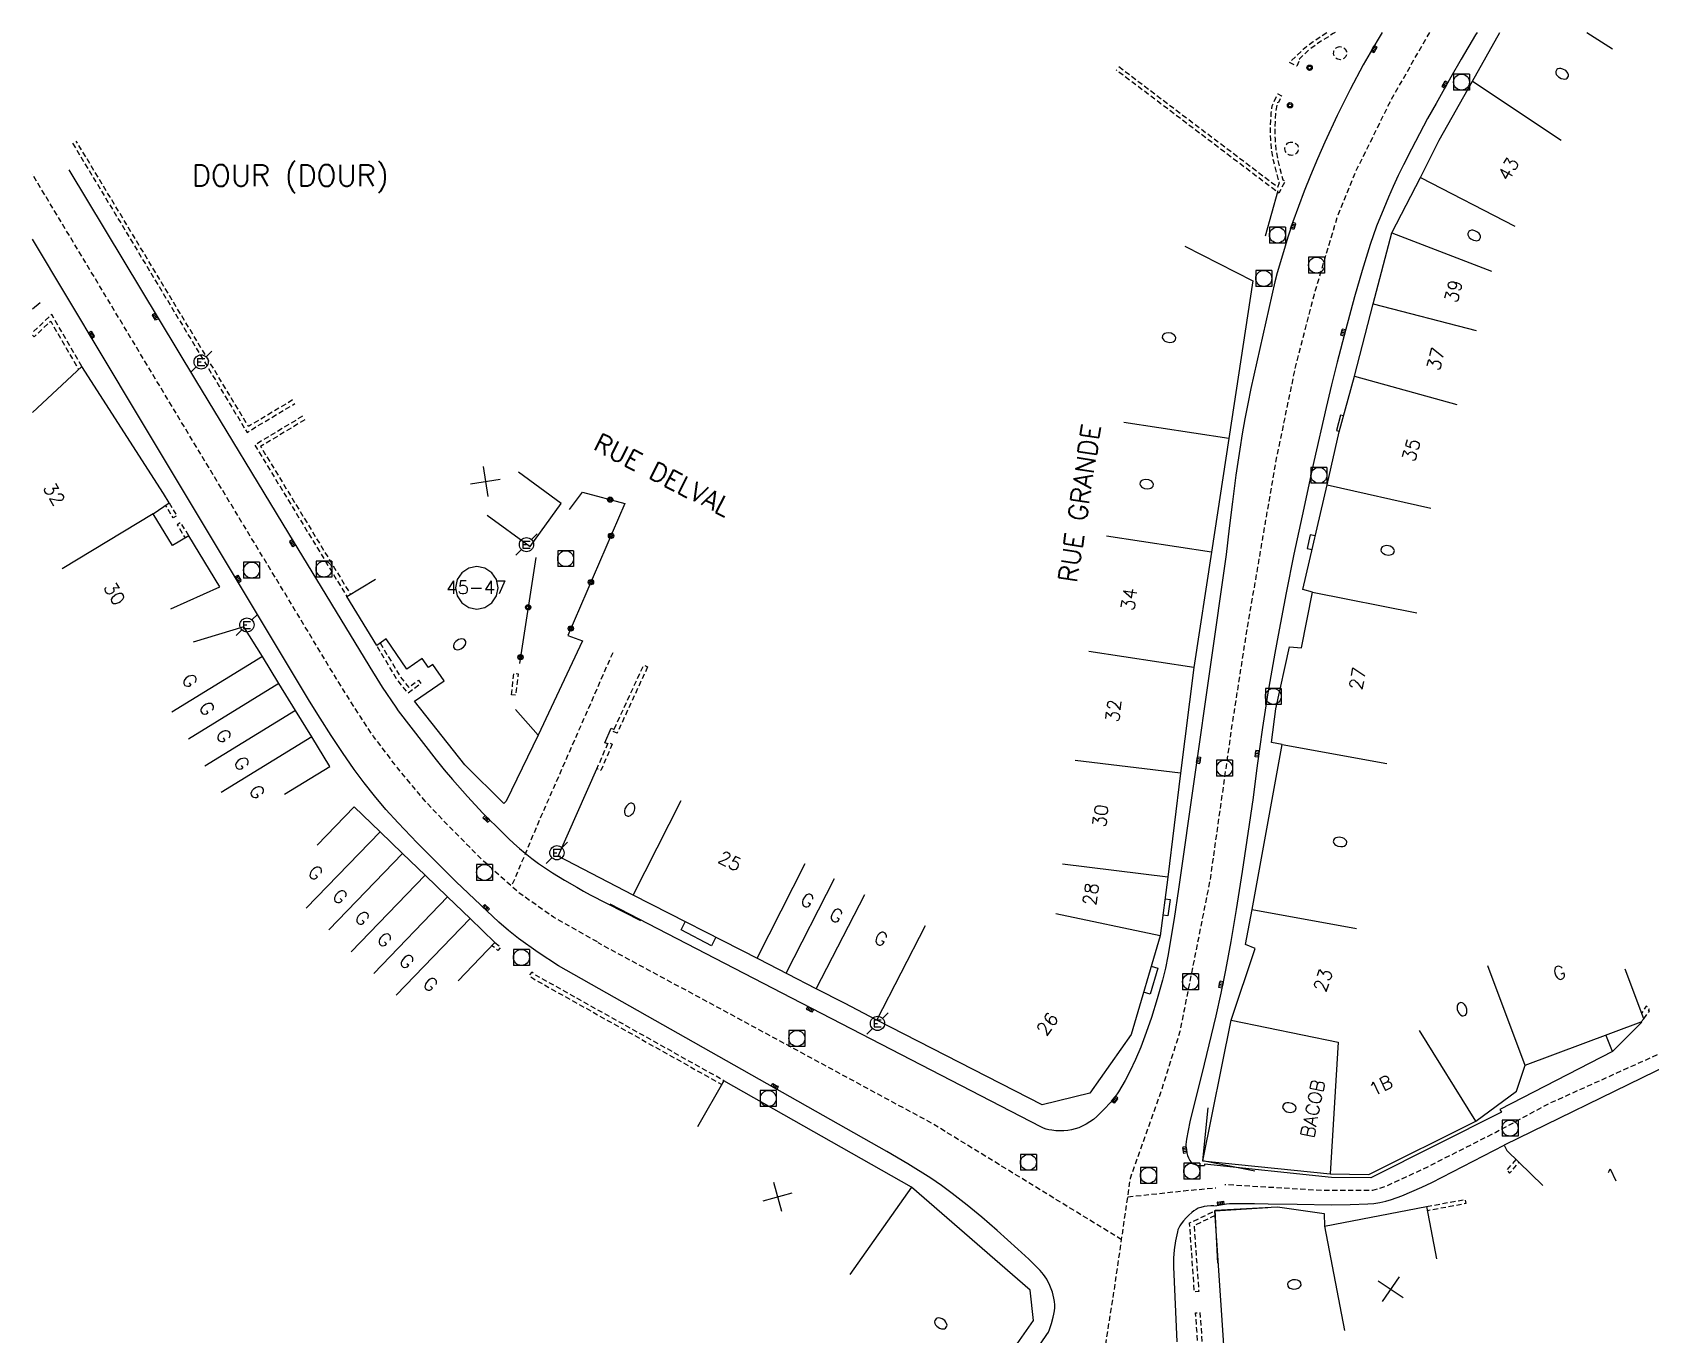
# Model space of a CAD drawing. Header units: millimetres. Extents: x 108000 to 119599, y 120002 to 124063.
# Drawn here: x 108000 to 108152.3, y 120877.5 to 121000 of the extents above; entities that cross this region are included whole.
import ezdxf
from ezdxf.enums import TextEntityAlignment as Align

# ---------------------------------------------------------------- set-up
doc = ezdxf.new("R2010")
doc.units = ezdxf.units.MM
doc.linetypes.add('DASHED', pattern=[0.75, 0.5, -0.25])
doc.layers.get('0').update_dxf_attribs({"linetype": 'CONTINUOUS'})
for name, color, linetype in [('W0001', 6, 'DASHED'), ('W0008', 7, 'CONTINUOUS'), ('W0100', 7, 'CONTINUOUS'), ('W0112', 1, 'DASHED'), ('W0322', 7, 'CONTINUOUS'), ('W0400', 7, 'CONTINUOUS'), ('W0420', 7, 'CONTINUOUS'), ('W0471', 7, 'CONTINUOUS'), ('W0980', 7, 'CONTINUOUS'), ('W0984', 7, 'CONTINUOUS'), ('W0989', 7, 'CONTINUOUS'), ('W0991', 7, 'CONTINUOUS'), ('W1102', 7, 'CONTINUOUS')]:
    doc.layers.add(name, color=color, linetype=linetype)
doc.styles.get("Standard").update_dxf_attribs({"font": 'romans.shx', "width": 0.85})

# ---------------------------------------------------------------- blocks, each defined once
blk = doc.blocks.new('T420')
for p, q in [((0.75, 0.75), (-0.75, 0.75)), ((-0.75, 0.75), (-0.75, -0.75)), ((0.75, 0.75), (0.75, -0.75)), ((0.75, -0.75), (-0.75, -0.75))]:
    blk.add_line(p, q)
blk.add_ellipse((0, 0), major_axis=(-0.53, 0.53), ratio=1, start_param=3.926991, end_param=10.210176)
blk = doc.blocks.new('T400')
for p, q in [((-0.15, 0.3), (0.15, 0.3)), ((-0.15, -0.25), (-0.15, 0.3)), ((-0.15, 0.15), (0.15, 0.15)), ((-0.15, 0), (0.15, 0)), ((0.15, 0.3), (0.15, -0.25)), ((-0.15, -0.15), (0.15, -0.15)), ((-0.15, -0.25), (-0.15, -0.3)), ((-0.15, -0.3), (0.15, -0.3)), ((0.15, -0.3), (0.15, -0.25))]:
    blk.add_line(p, q)
blk = doc.blocks.new('t322o')
at = {"color": 0, "linetype": 'Continuous'}
for radius in [0.25, 0.15]:
    blk.add_circle((0, 0), radius, dxfattribs=at)
blk = doc.blocks.new('T471')
for p, q in [((-0.333334, 0.333334), (-0.333334, -0.333334)), ((-0.333334, 0.333334), (0.333334, 0.333334)), ((-0.333334, 0), (0, 0)), ((0.500001, 0.500001), (1.000002, 1.000002)), ((-0.500001, -0.500001), (-1.000002, -1.000002)), ((-0.333334, -0.333334), (0.333334, -0.333334))]:
    blk.add_line(p, q)
blk.add_ellipse((0, 0), major_axis=(0.471405, 0.471405), ratio=1, start_param=5.4977871438, end_param=11.780972451)
blk = doc.blocks.new('t991o')
at = {"color": 0, "linetype": 'Continuous'}
for p, q in [((-1, 1), (1, -1)), ((-1, -1), (1, 1))]:
    blk.add_line(p, q, dxfattribs=at)

msp = doc.modelspace()

# ---------------------------------------------------------------- linework, layer by layer
at = {"layer": 'W0001', "flags": 128}
for points in [[(108042.73, 120816.21), (108048.1, 120822.52), (108052.2, 120826.88), (108065.51, 120839.93), (108081.15, 120855.27), (108091.72, 120866.06), (108100.91, 120875.98), (108101.79, 120881.55), (108103.33, 120892.18), (108106.19, 120900.24), (108108.01, 120906.01), (108110.83, 120920.18), (108112.91, 120934.85), (108114.18, 120943.04), (108116.99, 120959.46), (108118.81, 120968.26), (108120.64, 120975.38), (108122.81, 120982.68), (108124.49, 120986.81), (108127.88, 120993.69), (108131.49, 121000)], [(108053.17, 120914.41), (108049.04, 120916.74), (108045.76, 120919.05), (108042.45, 120922.02), (108038.88, 120925.62), (108036.97, 120927.66), (108034.35, 120930.79), (108032.11, 120933.75), (108030.83, 120935.65), (108028.61, 120939.18), (108024.29, 120946.35), (108020.01, 120953.41), (108014.42, 120962.68), (108010.86, 120968.6), (108006.79, 120975.37), (108000, 120986.66)], [(108054.61, 120941.63), (108047.86, 120926.22), (108045.08, 120919.66)], [(108102.5, 120886.4), (108084.71, 120897.31), (108066.77, 120907.02), (108053.25, 120914.32)], [(108213.35, 120888.39), (108209.72, 120891.73), (108202.5, 120898.14), (108190.84, 120909.1), (108188.39, 120911.51), (108186.71, 120912.68), (108184.31, 120914.84), (108183.08, 120914.83), (108181.18, 120914.39), (108164.52, 120908.98), (108160.75, 120907.03), (108154.97, 120904.73), (108142.64, 120899.16), (108137.71, 120896.5), (108130.78, 120892.99), (108127.29, 120891.39), (108126.09, 120891.02), (108121.4, 120891.02), (108112.2, 120891.57)], [(108103.08, 120890.43), (108108.31, 120891), (108111.36, 120891.28)]]:
    msp.add_lwpolyline(points, dxfattribs=at)
at = {"layer": 'W0008', "flags": 128}
for points in [[(108127.01, 121000), (108126.53, 120999.19), (108125.24, 120996.93), (108124.01, 120994.62), (108122.79, 120992.17), (108121.62, 120989.68), (108120.93, 120988.11), (108120.26, 120986.52), (108119.68, 120985.07), (108119.13, 120983.61), (108118.62, 120982.18), (108118.15, 120980.74), (108117.62, 120979.05), (108117.12, 120977.36), (108116.91, 120976.53), (108114.66, 120966.48), (108114.36, 120965.06), (108114.08, 120963.64), (108113.83, 120962.22), (108113.61, 120960.79), (108113.25, 120958.32), (108112.92, 120955.84), (108112.61, 120953.36), (108112.32, 120950.88), (108107.85, 120919.37), (108107.43, 120916.63), (108106.84, 120913.08), (108106.61, 120911.94), (108106.34, 120910.81), (108105.85, 120909.05), (108105.3, 120907.3), (108104.82, 120905.9), (108104.3, 120904.52), (108103.81, 120903.36), (108103.28, 120902.22), (108102.84, 120901.39), (108102.21, 120900.31), (108101.86, 120899.81), (108101.48, 120899.33), (108100.83, 120898.64), (108100.15, 120897.99), (108099.84, 120897.72), (108099.5, 120897.48), (108099.15, 120897.26), (108098.78, 120897.07), (108098.46, 120896.93), (108098.12, 120896.82), (108097.78, 120896.73), (108097.43, 120896.68), (108097.06, 120896.65), (108096.68, 120896.64), (108096.3, 120896.65), (108095.93, 120896.69), (108095.66, 120896.74), (108095.4, 120896.81), (108095.14, 120896.9), (108094.9, 120897.01), (108072.37, 120908.66), (108054.37, 120917.96)], [(108135.95, 121000), (108135.81, 120999.76), (108134.46, 120997.47), (108133.48, 120995.77), (108132.09, 120993.31), (108131.29, 120991.88), (108130.52, 120990.45), (108129.76, 120989), (108129.03, 120987.55), (108128.53, 120986.54), (108128.05, 120985.51), (108127.6, 120984.48), (108127.16, 120983.44), (108126.49, 120981.75), (108125.89, 120980.03), (108125.12, 120977.59), (108124.41, 120975.13), (108123.58, 120972.06), (108122.78, 120968.98), (108122.24, 120966.84), (108121.73, 120964.69), (108120.58, 120959.61), (108119.47, 120954.52), (108118.71, 120950.89), (108117.98, 120947.25), (108117.22, 120943.28), (108116.91, 120941.59), (108116.26, 120937.84), (108115.75, 120934.59), (108115.46, 120932.57), (108115.19, 120930.56), (108114.86, 120928), (108114.5, 120925.45), (108113.85, 120921.04), (108113.29, 120917.46), (108112.78, 120914.47), (108112.27, 120911.75), (108111.82, 120909.6), (108111.35, 120907.46), (108110.71, 120904.72), (108110.04, 120902), (108109.11, 120898.26), (108108.93, 120897.5), (108108.6, 120895.86), (108108.56, 120895.61), (108108.54, 120895.35), (108108.55, 120895.09), (108108.58, 120894.84), (108108.63, 120894.58), (108108.71, 120894.33), (108108.8, 120894.09), (108108.92, 120893.85), (108109, 120893.73), (108109.1, 120893.63), (108109.22, 120893.55), (108109.35, 120893.49), (108109.58, 120893.42), (108109.81, 120893.38), (108110.05, 120893.37), (108110.28, 120893.38)], [(108003.42, 120987.07), (108015.35, 120967.28), (108024.1, 120952.84), (108032.09, 120939.7), (108032.16, 120939.6), (108032.93, 120938.38), (108034.19, 120936.51), (108034.43, 120936.17), (108038.01, 120931.54), (108038.75, 120930.62), (108039.52, 120929.71), (108040.95, 120928.1), (108042.4, 120926.52), (108044.29, 120924.66), (108044.79, 120924.16), (108045.3, 120923.67), (108045.83, 120923.21), (108046.38, 120922.76), (108047, 120922.27), (108047.64, 120921.81), (108048.29, 120921.36), (108048.95, 120920.93), (108050.08, 120920.24), (108051.22, 120919.56), (108051.85, 120919.2), (108052.5, 120918.86), (108057.22, 120916.44)], [(108091.42, 120871.51), (108095.47, 120877.49), (108095.61, 120877.71), (108095.71, 120877.96), (108095.91, 120878.52), (108096.07, 120879.1), (108096.13, 120879.39), (108096.18, 120879.69), (108096.2, 120879.98), (108096.2, 120880.28), (108096.17, 120880.58), (108096.13, 120880.89), (108096.07, 120881.18), (108095.98, 120881.47), (108095.74, 120882.09), (108095.45, 120882.68), (108095.16, 120883.12), (108094.82, 120883.51), (108093.76, 120884.56), (108092.72, 120885.52), (108090.77, 120887.27), (108089.33, 120888.52), (108087.96, 120889.66), (108086.56, 120890.76), (108085.56, 120891.5), (108084.53, 120892.19), (108082.37, 120893.55), (108080.4, 120894.7), (108049.51, 120912.18), (108047.6, 120913.43), (108045.74, 120914.74), (108044.79, 120915.48), (108043.88, 120916.28), (108039.89, 120920.08), (108039.09, 120920.85), (108036.22, 120923.74), (108034.41, 120925.62), (108033.27, 120926.87), (108032.18, 120928.16), (108031.21, 120929.38), (108030.29, 120930.63), (108029.19, 120932.23), (108028.11, 120933.85), (108027.08, 120935.46), (108026.09, 120937.08), (108009.9, 120964.05), (108000, 120980.55)], [(108000.72, 120974.56), (108000, 120973.95)], [(108123.37, 120963.91), (108123.09, 120963.99), (108122.71, 120962.54), (108122.97, 120962.47)], [(108120.72, 120952.62), (108120.25, 120952.73), (108119.95, 120951.45), (108120.42, 120951.34)], [(108051.76, 120942.75), (108047.6, 120933.88)], [(108054.14, 120933.05), (108053.88, 120933.16), (108054.45, 120934.54), (108054.74, 120934.41)], [(108106.59, 120918.47), (108107.05, 120918.41), (108106.83, 120916.87), (108106.38, 120916.93)], [(108064.31, 120914.86), (108063.9, 120914.05), (108061.05, 120915.54), (108061.44, 120916.31)], [(108105.29, 120912.13), (108105.9, 120911.95), (108105.19, 120909.5), (108104.57, 120909.68)], [(108151.44, 120906.86), (108148.68, 120904.11), (108138.1, 120898.66), (108138.25, 120898.39), (108125.94, 120892.22), (108122.23, 120892.25), (108110.3, 120893.5), (108110.29, 120893.39)], [(108148.68, 120904.11), (108148.06, 120905.67)], [(108111.28, 120889.59), (108112.35, 120889.78), (108112.66, 120889.8), (108115.01, 120889.79), (108116.28, 120889.78), (108119.02, 120889.74), (108122.26, 120889.69), (108124, 120889.7), (108125.68, 120889.76), (108126.24, 120889.81), (108126.8, 120889.9), (108127.35, 120890.03), (108127.89, 120890.19), (108128.86, 120890.54), (108129.82, 120890.92), (108130.76, 120891.34), (108131.68, 120891.79), (108138.48, 120895.28)], [(108111.2, 120889.6), (108110.88, 120889.59), (108110.56, 120889.56), (108110.25, 120889.51), (108109.94, 120889.43), (108109.71, 120889.35), (108109.5, 120889.24), (108109.29, 120889.12), (108109.1, 120888.97), (108108.83, 120888.72), (108108.57, 120888.46), (108108.32, 120888.18), (108108.09, 120887.89), (108107.97, 120887.71), (108107.88, 120887.53), (108107.8, 120887.34), (108107.74, 120887.14), (108107.56, 120886.3), (108107.44, 120885.45), (108107.38, 120884.65), (108107.39, 120883.85), (108107.69, 120876.78)]]:
    msp.add_lwpolyline(points, dxfattribs=at)
at = {"layer": 'W0100', "flags": 128}
for points in [[(108115.03, 120892.84), (108110.13, 120893.83), (108112.8, 120907.04), (108115.07, 120913.79), (108114.14, 120914.19), (108114.77, 120917.47), (108117.61, 120933), (108116.59, 120933.18), (108117.01, 120936.36), (108118.3, 120942.18), (108119.42, 120942.1), (108120.46, 120947.34), (108119.54, 120947.58), (108121.84, 120957.43), (108122.96, 120962.41), (108124.41, 120967.66), (108126.17, 120974.46), (108127.92, 120981.13), (108130.61, 120986.35), (108132.38, 120989.85), (108135.5, 120995.4), (108138.1, 121000)], [(108108.43, 120979.88), (108114.83, 120976.61), (108112.59, 120961.78), (108110.94, 120951.09), (108109.29, 120940.23), (108108.05, 120930.3), (108106.86, 120920.52), (108106.13, 120914.98), (108103.41, 120905.7), (108099.49, 120900.2), (108095.01, 120899.08), (108079.47, 120907.07), (108076.42, 120908.64), (108073.76, 120910.01), (108071.1, 120911.38), (108068.36, 120912.8), (108056.52, 120918.82), (108049.48, 120922.48), (108053.13, 120930.71)], [(108013.04, 120945.75), (108017.63, 120947.82), (108014.72, 120952.64), (108013.18, 120951.71), (108011.36, 120954.71), (108012.86, 120955.73), (108012.34, 120956.6), (108004.65, 120968.56), (108000, 120964.22)], [(108042.79, 120954.57), (108046.83, 120951.62), (108049.77, 120955.66), (108045.74, 120958.61)], [(108045.45, 120936.28), (108047.6, 120933.88), (108044.57, 120927.66), (108044.36, 120927.44), (108040.68, 120931.08), (108035.97, 120937.08), (108038.75, 120938.98), (108037.69, 120940.52), (108037.28, 120940.24), (108036.69, 120941.09), (108035.24, 120940.09), (108033.29, 120942.93), (108032.4, 120942.32), (108029.6, 120946.91), (108032.29, 120948.55)], [(108023.73, 120928.31), (108028, 120930.92), (108026.3, 120933.7), (108024.76, 120936.2), (108023.2, 120938.73), (108021.64, 120941.27), (108019.91, 120944.07), (108015.13, 120942.61)], [(108040.06, 120910.75), (108043.53, 120914.35), (108041.19, 120916.61), (108039.07, 120918.66), (108036.95, 120920.7), (108034.83, 120922.75), (108032.72, 120924.79), (108030.27, 120927.14), (108026.81, 120923.53)], [(108183.66, 120907.59), (108187.46, 120910.85), (108185.79, 120911.36), (108183.9, 120913.56), (108183.81, 120913.64), (108183.52, 120913.81), (108183.42, 120913.85), (108183.32, 120913.87), (108183.17, 120913.87), (108183.02, 120913.85), (108181.34, 120913.47), (108176.07, 120911.77), (108165.24, 120908.17), (108164.43, 120907.89), (108157.46, 120904.54), (108152.75, 120902.26), (108138.48, 120895.28), (108138.74, 120894.78), (108142.12, 120891.5)], [(108110.62, 120898.81), (108110.12, 120893.83), (108122.11, 120892.61), (108125.77, 120892.54), (108135.82, 120897.56), (108139.65, 120900.36), (108140.47, 120902.83), (108151.38, 120906.9), (108151.63, 120907.17), (108149.88, 120911.85)], [(108045.07, 120826.86), (108045.14, 120826.93), (108051.92, 120833.37), (108056.59, 120837.99), (108063.53, 120844.89), (108067.36, 120848.55), (108072.91, 120854.03), (108078.16, 120859.27), (108085.63, 120866.57), (108094.22, 120878.78), (108093.88, 120881.65), (108082.74, 120891.33), (108065.07, 120901.36), (108062.58, 120897.02)], [(108155.78, 120818.61), (108152.06, 120822.96), (108145.61, 120830.48), (108137.69, 120841.03), (108133.05, 120847.32), (108128.42, 120853.66), (108121.83, 120861.34), (108111.8, 120871.7), (108112.41, 120872.27), (108111.26, 120889.1), (108116.25, 120889.44)], [(108111.54, 120884.2), (108111.29, 120889.19), (108117.18, 120889.48), (108121.57, 120888.86), (108121.58, 120887.68), (108131.2, 120889.52), (108132.14, 120884.61)]]:
    msp.add_lwpolyline(points, dxfattribs=at)
at = {"layer": 'W0112', "flags": 128}
for points in [[(108122.58, 121000), (108122.41, 120999.89), (108121.41, 120999.25), (108120.76, 120998.81), (108120.12, 120998.34), (108119.86, 120998.12), (108119.2, 120997.48), (108119.27, 120997.45), (108118.97, 120996.83), (108118.3, 120997.16), (108119.58, 120998.41), (108119.88, 120998.66), (108120.53, 120999.13), (108121.19, 120999.59), (108121.83, 121000)], [(108102.23, 120996.78), (108117.19, 120985.45), (108117.35, 120985.86), (108117.33, 120985.87), (108116.79, 120987.93), (108116.62, 120988.93), (108116.53, 120989.93), (108116.5, 120990.81), (108116.53, 120991.7), (108116.58, 120992.4), (108116.67, 120993.1), (108117.19, 120994.21), (108117.55, 120994.04), (108117.26, 120993.41), (108117.12, 120993.38), (108117, 120992.53), (108116.93, 120991.67), (108116.9, 120990.82), (108116.93, 120989.96), (108117.02, 120988.98), (108117.18, 120988.02), (108117.68, 120986.12), (108117.88, 120986), (108117.29, 120984.87), (108101.99, 120996.46)], [(108003.79, 120989.56), (108020.2, 120962.36), (108024.69, 120965.07)], [(108024.49, 120965.41), (108020.34, 120962.91), (108004.13, 120989.77)], [(108004.65, 120968.56), (108001.82, 120973.46), (108000, 120971.75)], [(108000, 120971.52), (108000.16, 120971.35), (108001.73, 120972.83), (108004.35, 120968.28)], [(108025.42, 120963.88), (108020.93, 120961.17), (108029.6, 120946.91)], [(108025.63, 120963.54), (108021.48, 120961.03), (108029.94, 120947.11)], [(108012.86, 120955.73), (108013.59, 120954.51), (108013.25, 120954.31), (108012.52, 120955.52)], [(108014.72, 120952.64), (108013.97, 120953.87), (108013.63, 120953.66), (108014.38, 120952.43)], [(108032.73, 120942.55), (108034.61, 120939.38), (108035.41, 120938.37), (108036.32, 120939.04), (108036.56, 120938.72), (108035.34, 120937.82), (108034.28, 120939.15), (108032.4, 120942.32)], [(108043.53, 120914.35), (108044.06, 120913.93), (108043.81, 120913.62), (108043.25, 120914.06)], [(108151.63, 120907.17), (108152.16, 120907.89), (108152.06, 120907.96), (108152.19, 120908.17), (108151.85, 120908.38), (108151.43, 120907.71)], [(108139.6, 120893.95), (108138.71, 120892.94), (108139.01, 120892.67), (108139.9, 120893.69)], [(108131.2, 120889.52), (108134.82, 120890.19), (108134.89, 120889.79), (108131.28, 120889.12)], [(108111.29, 120888.67), (108109.31, 120887.72), (108109.75, 120881.51), (108109.35, 120881.48), (108108.89, 120887.97), (108111.26, 120889.1)], [(108111.81, 120871.71), (108109.88, 120873.68), (108109.46, 120879.52), (108109.86, 120879.55), (108110.27, 120873.85), (108112.1, 120871.98)]]:
    msp.add_lwpolyline(points, dxfattribs=at)
for points in [[(108122.7, 120998.54), (108122.7, 120998.54), (108122.8, 120998.6), (108122.91, 120998.64), (108123.03, 120998.66), (108123.15, 120998.65), (108123.27, 120998.62), (108123.38, 120998.57), (108123.47, 120998.49), (108123.55, 120998.41), (108123.61, 120998.3), (108123.65, 120998.19), (108123.67, 120998.07), (108123.66, 120997.95), (108123.63, 120997.83), (108123.58, 120997.72), (108123.51, 120997.63), (108123.42, 120997.55), (108123.31, 120997.49), (108123.2, 120997.45), (108123.08, 120997.43), (108122.96, 120997.44), (108122.84, 120997.47), (108122.74, 120997.52), (108122.64, 120997.59), (108122.56, 120997.68), (108122.5, 120997.79), (108122.46, 120997.9), (108122.44, 120998.02), (108122.45, 120998.14), (108122.48, 120998.26), (108122.53, 120998.36), (108122.61, 120998.46)], [(108118.12, 120989.56), (108118.23, 120989.63), (108118.35, 120989.67), (108118.47, 120989.68), (108118.59, 120989.68), (108118.71, 120989.64), (108118.82, 120989.59), (108118.92, 120989.52), (108119, 120989.42), (108119.07, 120989.32), (108119.11, 120989.2), (108119.12, 120989.08), (108119.12, 120988.95), (108119.09, 120988.83), (108119.03, 120988.72), (108118.96, 120988.62), (108118.86, 120988.54), (108118.76, 120988.48), (108118.64, 120988.44), (108118.52, 120988.42), (108118.39, 120988.43), (108118.28, 120988.46), (108118.16, 120988.51), (108118.07, 120988.59), (108117.98, 120988.68), (108117.92, 120988.79), (108117.88, 120988.91), (108117.86, 120989.03), (108117.87, 120989.15), (108117.9, 120989.27), (108117.96, 120989.38), (108118.03, 120989.48)], [(108057.89, 120940.3), (108055.02, 120934.07), (108054.65, 120934.23), (108057.53, 120940.47)], [(108045.08, 120937.67), (108045.31, 120939.7), (108045.71, 120939.65), (108045.47, 120937.62)], [(108054.57, 120933.03), (108053.5, 120930.55), (108053.13, 120930.71), (108054.2, 120933.19)], [(108064.87, 120901.01), (108065.07, 120901.36), (108047.4, 120911.27), (108046.99, 120911.57), (108046.75, 120911.25), (108047.18, 120910.93)]]:
    msp.add_lwpolyline(points, close=True, dxfattribs=at)
at = {"layer": 'W0322', "flags": 128}
for points in [[(108117.2, 120985.09), (108115.99, 120980.83)], [(108050.55, 120955.09), (108051.76, 120956.74), (108055.76, 120955.66), (108050.38, 120943.24), (108051.76, 120942.75)], [(108047.37, 120950.6), (108045.84, 120940.6)]]:
    msp.add_lwpolyline(points, dxfattribs=at)
at = {"layer": 'W1102', "flags": 128}
for points in [[(108146.28, 121000), (108148.69, 120998.44)], [(108135.5, 120995.4), (108143.85, 120989.85)], [(108130.61, 120986.35), (108139.5, 120981.78)], [(108127.92, 120981.13), (108137.31, 120977.53)], [(108126.17, 120974.46), (108135.85, 120971.94)], [(108124.41, 120967.66), (108134.04, 120964.99)], [(108112.59, 120961.78), (108102.7, 120963.28)], [(108121.84, 120957.43), (108131.59, 120955.23)], [(108011.36, 120954.71), (108002.81, 120949.53)], [(108110.94, 120951.09), (108101.07, 120952.6)], [(108120.46, 120947.34), (108130.27, 120945.39)], [(108109.29, 120940.23), (108099.41, 120941.73)], [(108021.64, 120941.27), (108013.12, 120936.04)], [(108023.2, 120938.73), (108014.68, 120933.5)], [(108024.76, 120936.2), (108016.24, 120930.97)], [(108026.3, 120933.7), (108017.77, 120928.48)], [(108117.61, 120933), (108127.44, 120931.2)], [(108108.05, 120930.3), (108098.13, 120931.5)], [(108056.52, 120918.82), (108061.06, 120927.73)], [(108032.72, 120924.79), (108025.77, 120917.6)], [(108034.83, 120922.75), (108027.89, 120915.56)], [(108036.95, 120920.7), (108030.01, 120913.5)], [(108068.2, 120912.88), (108072.73, 120921.79)], [(108106.86, 120920.52), (108096.94, 120921.72)], [(108070.94, 120911.47), (108075.47, 120920.38)], [(108073.76, 120910.01), (108078.34, 120918.89)], [(108039.07, 120918.66), (108032.13, 120911.46)], [(108114.77, 120917.47), (108124.6, 120915.67)], [(108041.19, 120916.61), (108034.24, 120909.42)], [(108079.47, 120907.07), (108084.04, 120915.96)], [(108106.13, 120914.98), (108096.32, 120917.05)], [(108140.46, 120902.79), (108136.95, 120912.18)], [(108112.8, 120907.04), (108122.87, 120905), (108122.11, 120892.61)], [(108135.82, 120897.56), (108130.54, 120906.09)], [(108082.74, 120891.33), (108076.93, 120883.12)], [(108121.58, 120887.68), (108123.46, 120877.86)]]:
    msp.add_lwpolyline(points, dxfattribs=at)
msp.add_lwpolyline([(108043.82, 120947.74), (108043.67, 120948.51), (108043.24, 120949.16), (108042.59, 120949.59), (108041.82, 120949.74), (108041.06, 120949.59), (108040.41, 120949.16), (108039.98, 120948.51), (108039.82, 120947.74), (108039.98, 120946.98), (108040.41, 120946.33), (108041.06, 120945.89), (108041.82, 120945.74), (108042.59, 120945.89), (108043.24, 120946.33), (108043.67, 120946.98)], close=True, dxfattribs=at)

# ---------------------------------------------------------------- block references
at = {"layer": 'W0322'}
for p, rotation in [((108120.19, 120996.67), 126.0054659866905), ((108118.34, 120993.14), 126.0054659866973), ((108054.37, 120956.04), 344.8891976007692), ((108054.45, 120952.63), 246.5923409127946), ((108052.56, 120948.27), 246.5923409127946), ((108046.65, 120945.9), 261.2789689202557), ((108050.67, 120943.91), 246.5923409127946), ((108045.93, 120941.21), 261.2789689202557)]:
    msp.add_blockref('t322o', p, dxfattribs=dict(at, rotation=rotation))
at = {"layer": 'W0400'}
for p, rotation in [((108126.25, 120998.42), 150.0963629371962), ((108132.92, 120995.09), 330.3677431898041), ((108118.64, 120981.77), 161.32312304495), ((108011.57, 120973.24), 211.1055524005387), ((108005.57, 120971.56), 30.96481996597757), ((108123.34, 120971.75), 165.174375131382), ((108024.48, 120951.93), 211.3111474085442), ((108019.36, 120948.58), 30.97489472056991), ((108109.73, 120931.53), 351.9134185430374), ((108115.24, 120932.12), 172.3555037695427), ((108042.72, 120925.99), 45.56404655065088), ((108042.69, 120917.62), 46.54895020754767), ((108111.84, 120910.39), 168.1855015295361), ((108073.16, 120908.08), 241.9353787514466), ((108069.87, 120900.82), 60.54889158335732), ((108101.85, 120899.56), 141.3800239930177), ((108108.45, 120894.83), 188.8028592889997), ((108111.8, 120889.84), 279.8186370963601)]:
    msp.add_blockref('T400', p, dxfattribs=dict(at, rotation=rotation))
at = {"layer": 'W0420'}
for p in [(108134.48, 120995.32), (108117.16, 120980.93), (108120.84, 120978.1), (108115.87, 120976.85), (108121.06, 120958.32), (108050.18, 120950.48), (108020.63, 120949.4), (108027.44, 120949.5), (108116.77, 120937.52), (108112.19, 120930.77), (108042.55, 120920.96), (108046.02, 120912.96), (108108.99, 120910.67), (108071.94, 120905.34), (108069.25, 120899.69), (108139.05, 120896.9), (108093.73, 120893.68), (108105.02, 120892.45), (108109.1, 120892.85)]:
    msp.add_blockref('T420', p, dxfattribs=at)
at = {"layer": 'W0471'}
for p in [(108015.88, 120968.99), (108046.5, 120951.8), (108020.19, 120944.24), (108049.36, 120922.81), (108079.53, 120906.75)]:
    msp.add_blockref('T471', p, dxfattribs=at)
at = {"layer": 'W0991'}
for p, rotation in [((108042.63, 120957.74), 323.8608802525427), ((108070.14, 120890.43), 60.41334239880748), ((108127.82, 120881.74), 280.8125403523321)]:
    msp.add_blockref('t991o', p, dxfattribs=dict(at, rotation=rotation))

# ---------------------------------------------------------------- texts
at = {"layer": 'W0980'}
msp.add_text('DOUR (DOUR)', height=2, dxfattribs=at).set_placement((108024.26, 120986.39), align=Align.MIDDLE)
at = {"layer": 'W0984'}
msp.add_text('BACOB', height=1.25, rotation=78.5913, dxfattribs=at).set_placement((108120.49, 120898.73), align=Align.MIDDLE)
at = {"layer": 'W0989'}
for s, rotation, p in [('RUE GRANDE', 81.337, (108098.54, 120955.7)), ('RUE DELVAL', 332.8787, (108059.32, 120958.38))]:
    msp.add_text(s, height=1.75, rotation=rotation, dxfattribs=at).set_placement(p, align=Align.MIDDLE)
at = {"layer": 'W0991'}
for s, rotation, p in [('O', 60.4433, (108143.94, 120996.1)), ('43', 60.7088, (108138.89, 120987.15)), ('O', 62.7742, (108135.67, 120980.89)), ('39', 75.3418, (108133.72, 120975.65)), ('O', 81.3915, (108106.95, 120971.28)), ('37', 75.4326, (108132.06, 120969.27)), ('35', 74.5555, (108129.75, 120960.71)), ('32', 301.2679, (108002.05, 120956.56)), ('O', 81.3242, (108104.85, 120957.49)), ('O', 78.7583, (108127.53, 120951.26)), ('30', 301.2679, (108007.74, 120947.19)), ('34', 81.3525, (108103.19, 120946.66)), ('O', 304.4189, (108040.21, 120942.42)), ('27', 78.7583, (108124.7, 120939.2)), ('G', 301.7003, (108014.82, 120939)), ('G', 301.7003, (108016.44, 120936.38)), ('32', 82.8669, (108101.73, 120936.17)), ('G', 301.5934, (108018.02, 120933.8)), ('G', 301.5934, (108019.71, 120931.21)), ('G', 301.5934, (108021.15, 120928.53)), ('O', 332.5436, (108056.21, 120926.86)), ('30', 83.0619, (108100.51, 120926.28)), ('O', 79.6365, (108123.05, 120923.83)), ('25', 333.0514, (108065.64, 120922.03)), ('G', 316.2431, (108026.65, 120920.92)), ('G', 316.2431, (108028.96, 120918.69)), ('G', 332.6738, (108072.93, 120918.32)), ('28', 82.4417, (108099.59, 120918.91)), ('G', 332.6586, (108075.64, 120916.91)), ('G', 316.2431, (108031.05, 120916.66)), ('G', 316.2431, (108033.15, 120914.63)), ('G', 332.7777, (108079.85, 120914.74)), ('G', 316.2431, (108035.24, 120912.6)), ('23', 71.3898, (108121.45, 120910.81)), ('G', 20.4778, (108143.68, 120911.5)), ('G', 316.2431, (108037.47, 120910.44)), ('O', 20.4778, (108134.53, 120908.08)), ('26', 54.5463, (108095.52, 120906.69)), ('1B', 26.5334, (108126.89, 120900.92)), ('O', 78.5913, (108118.28, 120898.83)), ('1', 26.0674, (108148.68, 120892.48)), ('O', 273.916, (108118.75, 120882.19)), ('O', 54.871, (108085.48, 120878.52))]:
    msp.add_text(s, height=1.25, rotation=rotation, dxfattribs=at).set_placement(p, align=Align.MIDDLE)
msp.add_text('45-47', height=1.25, dxfattribs=at).set_placement((108041.78, 120947.78), align=Align.MIDDLE)

doc.saveas('drawing.dxf')
